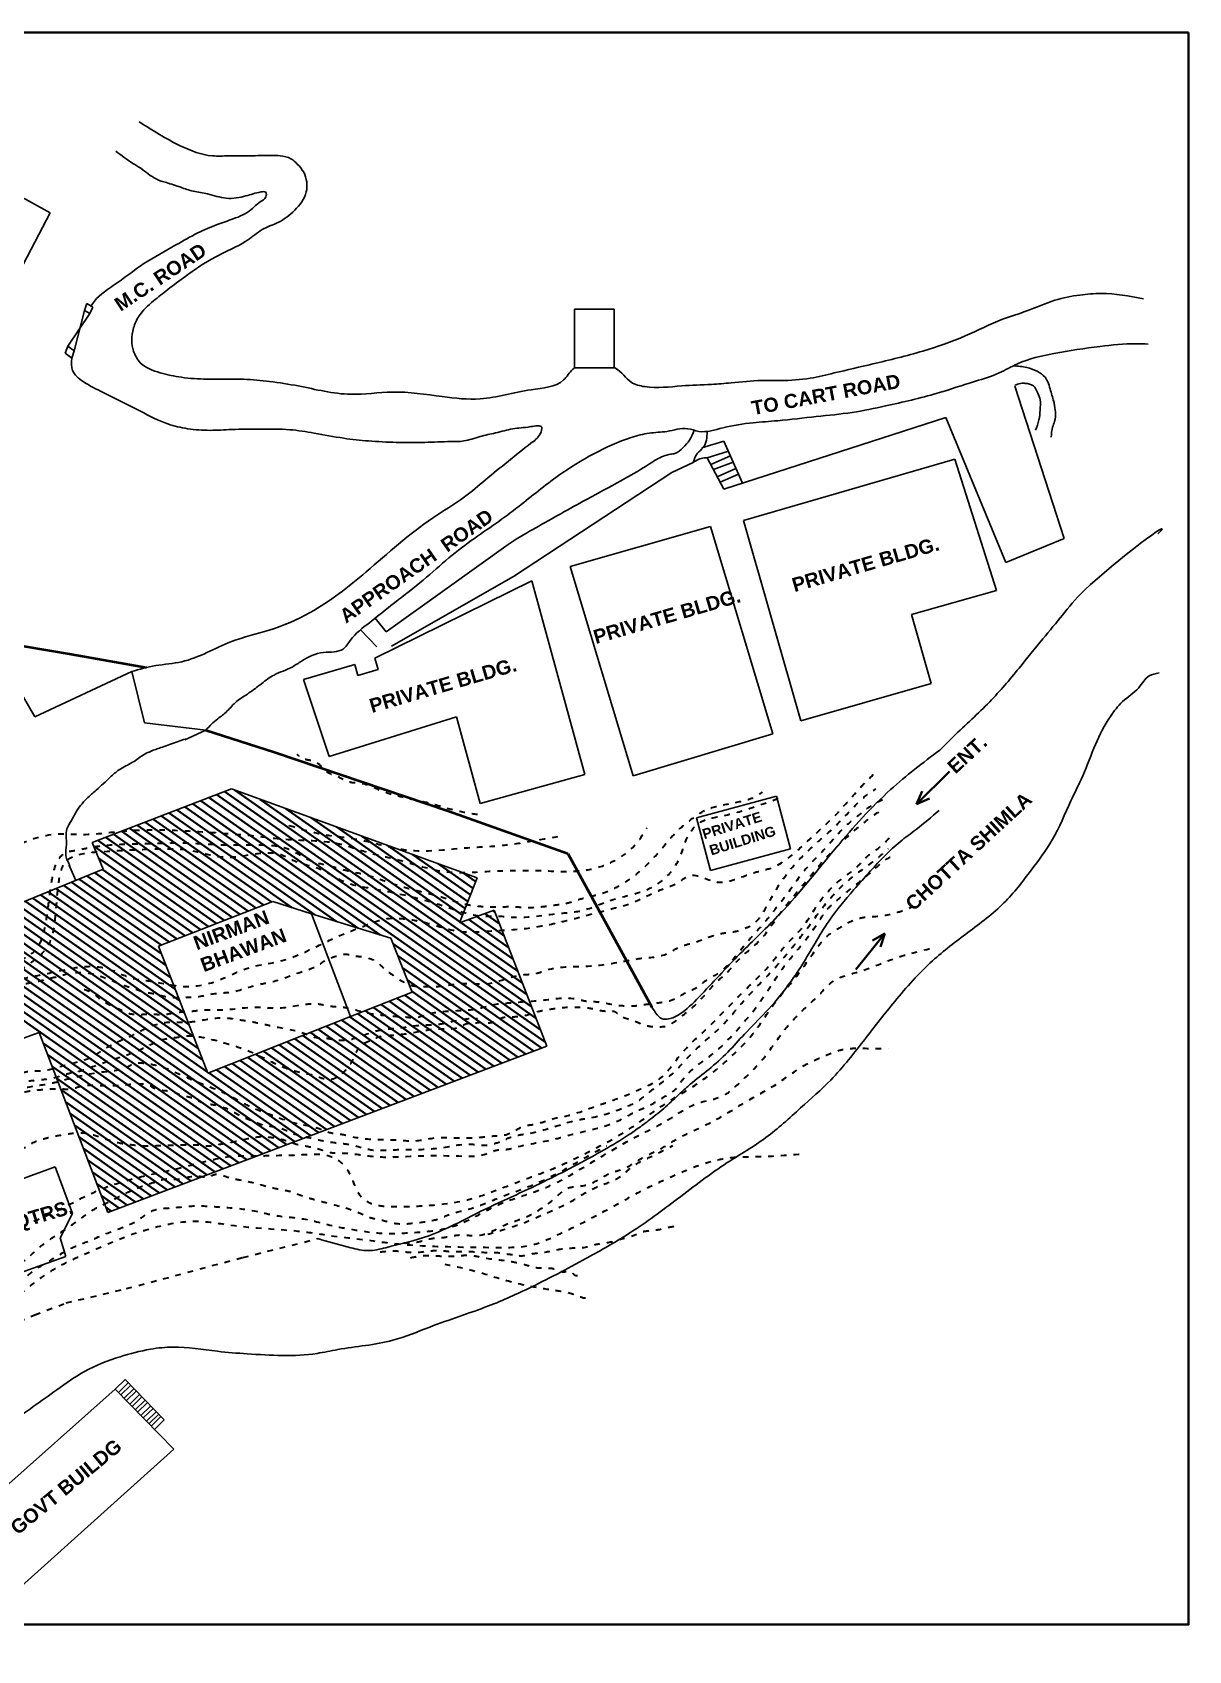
# Model space of a CAD drawing. Header units: inches. Extents: x 1352 to 5457, y 84 to 1168.
# Drawn here: x 1535.76 to 1556.27, y 212.89 to 241.61 of the extents above; entities that cross this region are included whole.
import ezdxf

# ---------------------------------------------------------------- set-up
doc = ezdxf.new("R2010")
doc.units = ezdxf.units.IN
doc.header["$MEASUREMENT"] = 0
doc.linetypes.add('ACAD_ISO10W100', pattern=[18, 12, -3, 0, -3])
doc.linetypes.add('DOT2', pattern=[0.125, 0, -0.125])
for name, color, linetype, lineweight in [('boundary', 250, 'ACAD_ISO10W100', 50), ('contour', 250, 'DOT2', 35), ('wall', 7, 'Continuous', 40), ('win', 250, 'Continuous', 30)]:
    doc.layers.add(name, color=color, linetype=linetype, lineweight=lineweight)
doc.styles.get("Standard").update_dxf_attribs({"font": 'arialbd.ttf', "height": 1.5})

msp = doc.modelspace()

# ---------------------------------------------------------------- hatches: boundary and pattern name
at = {"layer": 'wall'}
h = msp.add_hatch(dxfattribs=at)
h.set_pattern_fill('LINE', color=256, angle=145, style=0)
h.set_pattern_definition([(145, (-39.91306, -19.09975), (-0.071697055, -0.102394006), [])])
edge = h.paths.add_edge_path()
edge.add_spline(control_points=[(1540.628, 222.006), (1540.572, 222.018), (1540.438, 222.043), (1540.248, 222.147), (1540.034, 222.198), (1539.839, 222.219), (1539.655, 222.303), (1539.459, 222.368), (1539.239, 222.514), (1538.994, 222.589), (1538.759, 222.608), (1538.606, 222.718), (1538.425, 222.729), (1538.205, 222.848), (1537.955, 222.823), (1537.81, 222.955), (1537.689, 222.948), (1537.55, 222.951), (1537.268, 222.915), (1536.972, 222.919), (1536.663, 222.938), (1536.465, 222.848), (1536.324, 222.86), (1536.264, 222.863)], knot_values=[304.500511, 304.500511, 304.500511, 304.500511, 310.721668, 319.463171, 328.106864, 334.807467, 340.851866, 350.31754, 357.422977, 369.765182, 378.182766, 382.754906, 389.963879, 397.535917, 409.817702, 415.651678, 416.996719, 423.050732, 431.014802, 448.125969, 455.793767, 464.685206, 471.218588, 471.218588, 471.218588, 471.218588], degree=3, periodic=0)
edge.add_line((1536.264, 222.863), (1536.562, 222.081))
edge.add_spline(control_points=[(1536.562, 222.081), (1536.608, 222.083), (1536.755, 222.081), (1536.971, 222.01), (1537.233, 221.908), (1537.498, 221.875), (1537.785, 221.84), (1538.121, 221.868), (1538.441, 221.865), (1538.725, 221.873), (1538.907, 221.84), (1539.068, 221.879), (1539.289, 221.911), (1539.527, 221.967), (1539.81, 222.027), (1540.06, 221.997), (1540.254, 221.954), (1540.352, 221.915), (1540.369, 221.908)], knot_values=[451.377924, 451.377924, 451.377924, 451.377924, 456.486819, 467.579979, 476.10125, 487.363886, 496.796572, 507.953537, 524.37165, 532.058211, 539.285287, 544.386244, 550.064368, 563.978348, 571.38802, 581.663959, 591.368627, 593.290926, 593.290926, 593.290926, 593.290926], degree=3, periodic=0)
edge.add_line((1540.369, 221.908), (1540.628, 222.006))
edge = h.paths.add_edge_path()
edge.add_spline(control_points=[(1536.948, 221.066), (1537.134, 221.143), (1537.514, 221.272), (1538.123, 221.394), (1538.736, 221.548), (1539.263, 221.687), (1539.602, 221.669), (1539.724, 221.671), (1539.744, 221.672)], knot_values=[302.669343, 302.669343, 302.669343, 302.669343, 324.80077, 346.724302, 370.969213, 394.762546, 405.991834, 408.18542, 408.18542, 408.18542, 408.18542], degree=3, periodic=0)
edge.add_line((1539.744, 221.672), (1540.369, 221.908))
edge.add_spline(control_points=[(1540.369, 221.908), (1540.352, 221.915), (1540.254, 221.954), (1540.06, 221.997), (1539.81, 222.027), (1539.527, 221.967), (1539.289, 221.911), (1539.068, 221.879), (1538.907, 221.84), (1538.725, 221.873), (1538.441, 221.865), (1538.121, 221.868), (1537.785, 221.84), (1537.498, 221.875), (1537.233, 221.908), (1536.971, 222.01), (1536.755, 222.081), (1536.608, 222.083), (1536.562, 222.081)], knot_values=[451.377924, 451.377924, 451.377924, 451.377924, 453.300222, 463.004891, 473.280829, 480.690502, 494.604481, 500.282605, 505.383562, 512.610638, 520.297199, 536.715312, 547.872277, 557.304964, 568.567599, 577.08887, 588.18203, 593.290926, 593.290926, 593.290926, 593.290926], degree=3, periodic=0)
edge.add_line((1536.562, 222.081), (1536.948, 221.066))

# ---------------------------------------------------------------- linework, layer by layer
at = {"layer": 'boundary'}
for p, q in [((1535.183, 230.785), (1536.448, 230.574)), ((1536.448, 230.574), (1537.785, 230.337)), ((1538.842, 229.228), (1540.06, 228.835)), ((1540.06, 228.835), (1543.15, 227.792)), ((1543.15, 227.792), (1545.259, 227.04)), ((1545.259, 227.04), (1546.752, 224.313))]:
    msp.add_line(p, q, dxfattribs=at)
at = {"layer": 'contour'}
for p, q in [((1539.498, 219.871), (1540.83, 220.205)), ((1537.433, 219.317), (1539.498, 219.871)), ((1536.362, 219.064), (1537.433, 219.317)), ((1534.701, 218.383), (1535.808, 218.855)), ((1535.808, 218.855), (1536.362, 219.064))]:
    msp.add_line(p, q, dxfattribs=at)
for points in [[(1543.659, 227.727), (1543.278, 227.797), (1542.855, 227.915), (1542.532, 227.989), (1541.974, 228.14), (1541.548, 228.287), (1541.385, 228.303), (1541.171, 228.403), (1540.991, 228.479), (1540.879, 228.594), (1540.719, 228.681), (1540.534, 228.732), (1540.46, 228.796)], [(1528.854, 222.662), (1529.255, 223.063), (1529.535, 223.301), (1529.884, 223.412), (1530.151, 223.452), (1530.494, 223.481), (1530.704, 223.551), (1531, 223.574), (1531.402, 223.668), (1531.67, 223.766), (1531.943, 223.836), (1532.342, 223.956), (1532.753, 224.101), (1533.242, 224.164), (1533.647, 224.246), (1533.943, 224.35), (1534.333, 224.449), (1534.68, 224.553), (1535.087, 224.693), (1535.534, 224.809), (1535.905, 224.884), (1536.398, 224.989), (1536.839, 225.035), (1537.211, 224.954), (1537.489, 224.838), (1537.878, 224.769), (1538.436, 224.681), (1539.009, 224.768), (1539.624, 225.017), (1540.151, 225.127), (1540.789, 225.382), (1541.278, 225.608), (1541.709, 225.777), (1542.004, 225.875), (1542.387, 225.875), (1542.717, 225.818), (1543.349, 225.655), (1543.942, 225.667), (1544.458, 225.702), (1545.008, 225.794), (1545.347, 225.876), (1546.036, 226.056), (1546.362, 226.149), (1546.902, 226.392), (1547.209, 226.52), (1547.446, 226.647), (1547.916, 226.531), (1548.165, 226.56), (1548.588, 226.705), (1548.862, 226.78), (1549.338, 227.093), (1549.663, 227.391), (1550.034, 227.744), (1550.452, 228.209), (1550.684, 228.441)], [(1528.613, 223.412), (1528.924, 223.529), (1529.221, 223.577), (1529.615, 223.62), (1530.02, 223.649), (1530.452, 223.695), (1530.917, 223.814), (1531.343, 223.946), (1531.905, 224.137), (1532.297, 224.266), (1532.719, 224.343), (1533.18, 224.52), (1533.537, 224.598), (1533.956, 224.683), (1534.588, 224.76), (1534.713, 224.803), (1535.004, 224.9), (1535.231, 224.961), (1535.379, 225.018), (1535.604, 225.172), (1535.816, 225.32), (1535.91, 225.472), (1535.979, 225.697), (1536.033, 226.009), (1536.067, 226.277), (1536.113, 226.583), (1536.21, 226.905), (1536.356, 227.058), (1536.516, 227.092), (1536.764, 227.141), (1537.005, 227.177), (1537.439, 227.206), (1537.942, 227.217), (1538.419, 227.226), (1538.882, 227.206), (1539.193, 227.192), (1539.436, 227.192), (1539.776, 227.194), (1540.055, 227.177), (1540.33, 227.108), (1540.581, 226.971), (1540.752, 226.894), (1541.081, 226.808), (1541.318, 226.743), (1541.647, 226.669), (1541.964, 226.569), (1542.31, 226.454), (1542.609, 226.375), (1542.861, 226.312), (1543.138, 226.229), (1543.49, 226.129), (1543.69, 226.104), (1543.912, 226.089), (1544.27, 226.095), (1544.544, 226.081), (1544.803, 226.095), (1544.983, 226.118), (1545.261, 226.161), (1545.466, 226.226), (1545.746, 226.297), (1546.007, 226.386), (1546.278, 226.529), (1546.477, 226.674), (1546.801, 226.978), (1547.009, 227.223), (1547.214, 227.445), (1547.469, 227.658), (1547.637, 227.774), (1547.977, 227.891), (1548.357, 227.969), (1548.586, 228.048), (1548.714, 228.131)], [(1528.655, 223.104), (1529.123, 223.217), (1529.38, 223.422), (1529.77, 223.494), (1530.243, 223.55), (1530.664, 223.648), (1531.076, 223.699), (1531.776, 223.952), (1532.521, 224.204), (1533.663, 224.43), (1534.758, 224.703), (1535.458, 224.935), (1535.818, 225.16), (1536.06, 225.434), (1536.158, 225.799), (1536.194, 226.165), (1536.24, 226.586), (1536.379, 226.921), (1536.59, 227.019), (1537.038, 227.076), (1537.881, 227.117), (1538.637, 227.081), (1539.038, 226.989), (1539.358, 226.979), (1539.774, 227.04), (1540.16, 227.023), (1540.417, 226.905), (1540.869, 226.762), (1541.291, 226.54), (1541.739, 226.427), (1542.284, 226.319), (1542.814, 226.185), (1543.23, 226.052), (1543.756, 225.928), (1543.992, 225.928), (1544.311, 225.908), (1545.093, 225.974), (1545.515, 226.026), (1546.029, 226.211), (1546.652, 226.391), (1546.976, 226.591), (1547.265, 227.008), (1547.362, 227.28), (1547.604, 227.588), (1547.958, 227.696), (1548.499, 227.841), (1549.1, 228.057)], [(1529.108, 222.556), (1529.714, 222.994), (1530.033, 223.223), (1530.189, 223.268), (1530.401, 223.305), (1530.741, 223.399), (1530.966, 223.444), (1531.109, 223.513), (1531.611, 223.662), (1531.898, 223.723), (1532.147, 223.797), (1532.606, 223.912), (1532.881, 224.002), (1533.343, 224.1), (1533.666, 224.186), (1534.221, 224.305), (1534.696, 224.469), (1534.994, 224.501), (1535.4, 224.628), (1535.612, 224.718), (1535.874, 224.775), (1536.208, 224.858), (1536.564, 224.928), (1536.711, 224.923), (1536.891, 224.887), (1537.391, 224.698), (1537.617, 224.624), (1537.76, 224.575), (1537.879, 224.559), (1538.005, 224.53), (1538.173, 224.493), (1538.366, 224.485), (1538.677, 224.497), (1539.047, 224.559), (1539.276, 224.579), (1539.714, 224.698), (1540.058, 224.775), (1540.518, 224.932), (1540.767, 225.022), (1541.046, 225.181), (1541.201, 225.23), (1541.332, 225.251), (1541.476, 225.222), (1541.627, 225.206), (1541.886, 225.103), (1541.992, 225.005), (1542.172, 224.87), (1542.32, 224.772), (1542.525, 224.69), (1542.742, 224.678), (1542.942, 224.678), (1543.34, 224.727), (1543.627, 224.727), (1543.819, 224.727), (1544.438, 224.883), (1544.704, 224.912), (1544.892, 224.973), (1545.541, 225.035), (1546.204, 225.117), (1546.568, 225.178), (1546.999, 225.252), (1547.286, 225.396), (1547.487, 225.453), (1547.791, 225.568), (1548.077, 225.634), (1548.241, 225.658), (1548.372, 225.699), (1548.556, 225.789), (1548.79, 226.105), (1548.987, 226.444), (1549.347, 226.908), (1549.671, 227.219), (1549.888, 227.411), (1550.314, 227.841), (1550.572, 228.082), (1550.727, 228.189)], [(1550.842, 227.992), (1550.58, 227.841), (1550.375, 227.677), (1550.17, 227.506), (1549.871, 227.173), (1549.482, 226.765), (1549.138, 226.301), (1548.933, 226.04), (1548.757, 225.822), (1548.421, 225.437), (1547.885, 224.883), (1547.676, 224.757), (1547.541, 224.65), (1547.39, 224.585), (1547.168, 224.458), (1546.926, 224.392), (1546.812, 224.376), (1546.611, 224.351), (1546.451, 224.331), (1546.324, 224.331), (1546.185, 224.335), (1546.07, 224.351), (1545.746, 224.404), (1545.574, 224.416), (1545.382, 224.457), (1544.845, 224.433), (1544.358, 224.392), (1544.284, 224.384), (1544.112, 224.376), (1543.599, 224.269), (1543.218, 224.241), (1542.846, 224.2), (1542.658, 224.146), (1542.555, 224.114), (1542.437, 224.126), (1542.293, 224.138), (1542.1, 224.154), (1541.883, 224.175), (1541.411, 224.278), (1541.219, 224.314), (1541.014, 224.327), (1540.842, 224.363), (1540.589, 224.355), (1540.047, 224.29), (1539.814, 224.306), (1539.08, 224.257), (1538.81, 224.257), (1538.593, 224.236), (1538.277, 224.207), (1538.113, 224.179), (1537.962, 224.179), (1537.737, 224.179), (1537.511, 224.187), (1537.307, 224.269), (1537.168, 224.33), (1536.992, 224.428), (1536.865, 224.535), (1536.634, 224.638)], [(1527.405, 221.395), (1527.687, 221.295), (1527.928, 221.279), (1528.194, 221.246), (1528.551, 221.271), (1528.755, 221.29), (1528.968, 221.382), (1529.205, 221.449), (1529.439, 221.526), (1529.69, 221.59), (1529.863, 221.651), (1530.035, 221.694), (1530.179, 221.714), (1530.329, 221.763), (1530.433, 221.789), (1530.658, 221.824), (1531.009, 221.873), (1531.237, 221.902), (1531.479, 221.928), (1531.638, 221.957), (1531.897, 222.015), (1532.096, 222.116), (1532.223, 222.145), (1532.396, 222.171), (1532.671, 222.235), (1532.841, 222.278), (1532.994, 222.33), (1533.353, 222.42), (1533.538, 222.478), (1533.957, 222.599), (1534.327, 222.683), (1534.699, 222.778), (1535.11, 222.902), (1535.402, 222.954), (1535.662, 223), (1535.98, 223.032), (1536.237, 223.084), (1536.465, 223.151), (1536.61, 223.18), (1536.746, 223.226), (1537.195, 223.383), (1537.726, 223.582), (1538.124, 223.749), (1538.321, 223.775), (1538.508, 223.801), (1538.627, 223.798), (1538.986, 223.729), (1539.307, 223.637), (1539.639, 223.518), (1540.096, 223.299), (1540.457, 223.169), (1540.79, 223.091), (1540.911, 223.05), (1541.125, 223.05), (1541.209, 223.099), (1541.368, 223.246), (1541.469, 223.417), (1541.579, 223.617), (1541.784, 223.733), (1541.911, 223.787), (1542.061, 223.808), (1542.501, 223.857), (1542.975, 223.926), (1543.363, 223.969), (1543.47, 224.021), (1543.582, 224.027), (1543.744, 224.047), (1543.877, 224.035), (1544.062, 224.113), (1544.293, 224.142), (1544.463, 224.157), (1544.724, 224.232), (1544.934, 224.275), (1545.25, 224.31), (1545.521, 224.307), (1545.712, 224.284), (1545.972, 224.241), (1546.082, 224.238), (1546.18, 224.171), (1546.443, 224.067), (1546.622, 223.995), (1546.804, 223.963), (1547.094, 224.015), (1547.149, 224.053), (1547.282, 224.151), (1547.6, 224.426), (1547.865, 224.723), (1548.12, 224.961), (1548.302, 225.163), (1548.649, 225.478), (1549.013, 225.955), (1549.571, 226.646), (1549.777, 226.889), (1550.031, 227.155), (1550.375, 227.472), (1550.747, 227.758), (1550.871, 227.839)], [(1527.724, 226.86), (1528.6, 226.703), (1529.061, 226.629), (1529.567, 226.675), (1529.825, 226.675), (1530.647, 226.353), (1531.247, 225.983), (1531.707, 225.799), (1532.085, 225.643), (1532.371, 225.643), (1532.684, 225.689), (1533.255, 225.827), (1533.828, 225.993), (1534.187, 226.223), (1534.862, 226.768), (1535.534, 227.201), (1536.227, 227.386), (1536.614, 227.377), (1537.334, 227.432), (1537.832, 227.459), (1538.773, 227.423), (1539.714, 227.349), (1540.34, 227.285), (1541.209, 227.211), (1541.688, 227.064), (1542.25, 226.926), (1543.117, 226.713), (1543.864, 226.722), (1544.842, 226.732), (1545.497, 226.732), (1545.893, 226.824), (1546.473, 227.21), (1546.667, 227.496)], [(1545.081, 227.335), (1544.533, 227.238), (1544.04, 227.171), (1543.487, 227.135), (1542.476, 227.089), (1541.984, 227.176), (1541.451, 227.299), (1541.021, 227.355), (1540.621, 227.442), (1540.283, 227.544)], [(1528.04, 221.094), (1528.567, 221.168), (1528.9, 221.209), (1529.173, 221.237), (1529.492, 221.362), (1529.876, 221.556), (1530.149, 221.63), (1530.454, 221.671), (1530.841, 221.713), (1531.137, 221.75), (1531.502, 221.828), (1531.817, 221.935), (1532.294, 222.07), (1532.687, 222.135), (1533.219, 222.273), (1533.821, 222.464), (1534.209, 222.57), (1535.127, 222.779), (1535.719, 222.899), (1536.122, 222.968), (1536.288, 223.01), (1536.941, 223.154), (1537.441, 223.251), (1537.589, 223.316), (1537.76, 223.316), (1538.061, 223.251), (1538.515, 223.057), (1538.761, 222.955), (1539.145, 222.798), (1539.464, 222.631), (1539.75, 222.493), (1539.96, 222.417), (1540.445, 222.251), (1540.801, 222.173), (1541.047, 222.085), (1541.278, 222.052), (1541.412, 222.02), (1541.885, 221.964), (1542.223, 221.955), (1542.542, 221.941), (1542.941, 221.996), (1543.205, 221.996), (1543.482, 221.992), (1543.69, 222.001), (1543.972, 222.029), (1544.172, 222.052), (1544.51, 222.209), (1544.672, 222.233), (1544.926, 222.311), (1545.288, 222.394), (1545.774, 222.561), (1545.95, 222.621), (1546.264, 222.736), (1546.472, 222.824), (1546.909, 223.056), (1547.256, 223.463), (1547.742, 223.945), (1548.32, 224.532), (1548.876, 225.098), (1549.126, 225.407), (1549.404, 225.704), (1549.682, 226.115), (1550.108, 226.579), (1550.399, 226.806), (1550.57, 226.986), (1550.718, 227.092), (1551.019, 227.361)], [(1528.25, 220.859), (1528.54, 220.928), (1528.91, 221.064), (1529.342, 221.221), (1529.55, 221.313), (1529.821, 221.415), (1530.101, 221.507), (1530.328, 221.543), (1530.621, 221.602), (1530.815, 221.613), (1531.024, 221.649), (1531.247, 221.668), (1531.621, 221.774), (1532.109, 221.925), (1532.369, 221.983), (1532.64, 222.049), (1533.074, 222.144), (1533.421, 222.247), (1533.659, 222.32), (1534.273, 222.463), (1534.859, 222.617), (1535.441, 222.768), (1535.68, 222.819), (1535.962, 222.852), (1536.251, 222.863), (1536.442, 222.863), (1536.677, 222.922), (1536.885, 222.925), (1537.351, 222.929), (1537.567, 222.947), (1537.732, 222.951), (1537.769, 222.951), (1537.911, 222.881), (1538.238, 222.812), (1538.433, 222.742), (1538.623, 222.695), (1538.733, 222.636), (1538.956, 222.585), (1539.276, 222.482), (1539.444, 222.387), (1539.682, 222.288), (1539.836, 222.229), (1540.016, 222.196), (1540.243, 222.137), (1540.463, 222.046), (1540.632, 222.006), (1540.943, 221.936), (1541.237, 221.896), (1541.482, 221.855), (1541.786, 221.779), (1542.101, 221.779), (1542.553, 221.786), (1543.029, 221.819), (1543.539, 221.881), (1543.839, 221.866), (1544.081, 221.936), (1544.352, 222.035), (1544.524, 222.064), (1545.064, 222.203), (1545.448, 222.313), (1545.646, 222.346), (1546.215, 222.511), (1546.515, 222.654), (1546.753, 222.837), (1547.117, 223.13), (1547.369, 223.394), (1547.718, 223.732), (1547.956, 223.94), (1548.279, 224.307), (1548.781, 224.847), (1549.206, 225.326), (1549.54, 225.752), (1549.855, 226.169), (1550.266, 226.584), (1550.698, 226.909), (1550.951, 227.125)], [(1528.35, 220.725), (1528.905, 220.929), (1529.265, 221.117), (1529.852, 221.321), (1530.292, 221.462), (1530.7, 221.504), (1531.019, 221.551), (1531.264, 221.571), (1531.421, 221.498), (1531.505, 221.378), (1531.51, 221.248), (1531.535, 221.122), (1531.58, 221.024), (1531.647, 220.863), (1531.702, 220.596), (1531.755, 220.32), (1531.8, 220.192), (1531.93, 220.033), (1532.044, 219.928), (1532.141, 219.877), (1532.217, 219.794), (1532.263, 219.524), (1532.317, 219.168), (1532.377, 218.948), (1532.486, 218.688), (1532.57, 218.521), (1532.677, 218.396), (1532.835, 218.382), (1532.97, 218.437), (1533.211, 218.651), (1533.379, 218.934), (1533.523, 219.185), (1533.755, 219.482), (1534.064, 219.925), (1534.352, 220.306), (1534.692, 220.773), (1535.092, 221.172), (1535.334, 221.465), (1535.613, 221.808), (1535.882, 221.952), (1536.05, 221.999), (1536.366, 222.059), (1536.7, 222.077), (1536.992, 222), (1537.212, 221.925), (1537.514, 221.873), (1537.77, 221.85), (1538.073, 221.86), (1538.52, 221.868), (1538.729, 221.865), (1538.926, 221.852), (1539.063, 221.876), (1539.215, 221.901), (1539.586, 221.979), (1539.785, 222.013), (1540.064, 221.992), (1540.32, 221.927), (1540.423, 221.889), (1540.57, 221.855), (1540.853, 221.793), (1540.956, 221.757), (1541.111, 221.726), (1541.349, 221.718), (1541.654, 221.682), (1542.068, 221.651), (1542.329, 221.661), (1543.396, 221.67), (1543.779, 221.696), (1544.037, 221.782), (1544.186, 221.79), (1544.336, 221.826), (1544.974, 221.957), (1545.255, 222.032), (1545.641, 222.128), (1546.03, 222.242), (1546.272, 222.353), (1546.474, 222.464), (1546.621, 222.526), (1546.991, 222.732), (1547.194, 222.876), (1547.298, 223.022), (1547.811, 223.463), (1548.319, 223.967), (1548.572, 224.268), (1549.139, 225.088), (1549.425, 225.436), (1549.748, 225.881), (1549.888, 226.072), (1550.027, 226.2), (1550.225, 226.365), (1550.659, 226.722), (1550.934, 226.949), (1551.007, 226.99)], [(1530.132, 217.941), (1530.617, 217.673), (1531.184, 217.501), (1531.616, 217.427), (1532.049, 217.434), (1532.429, 217.598), (1532.727, 217.814), (1533.1, 217.978), (1533.294, 218.149), (1533.563, 218.531), (1533.854, 218.762), (1534.518, 219.455), (1534.967, 220.045), (1535.228, 220.246), (1535.75, 220.499), (1536.264, 220.73), (1536.667, 220.939), (1537.519, 221.26), (1538.101, 221.394), (1538.742, 221.551), (1539.378, 221.671), (1539.684, 221.671), (1539.923, 221.678), (1540.512, 221.693), (1541.11, 221.641), (1541.319, 221.47), (1541.46, 221.194), (1541.609, 220.934), (1541.818, 220.814), (1542.116, 220.777), (1542.638, 220.785), (1543.596, 220.925), (1544.059, 221.089), (1544.506, 221.26), (1544.924, 221.417), (1545.559, 221.71), (1546.409, 222.186), (1547.001, 222.606), (1547.314, 222.799), (1547.761, 223.097), (1548.059, 223.343), (1548.612, 223.927), (1548.926, 224.381), (1549.337, 224.881), (1549.705, 225.394), (1549.9, 225.604), (1550.138, 225.752), (1550.439, 225.892), (1550.7, 225.92), (1551.111, 225.995), (1551.36, 226.089)], [(1530.265, 216.869), (1530.613, 216.718), (1530.98, 216.643), (1531.549, 216.592), (1532.019, 216.643), (1532.376, 216.808), (1532.745, 217.033), (1533.136, 217.245), (1533.427, 217.503), (1533.715, 217.716), (1534.082, 218.092), (1534.356, 218.305), (1534.732, 218.624), (1535.038, 218.968), (1535.466, 219.297), (1535.692, 219.56), (1536.017, 219.778), (1536.389, 220.003), (1536.729, 220.15), (1537.185, 220.338), (1537.632, 220.531), (1537.9, 220.701), (1538.234, 220.752), (1538.639, 220.785), (1539.072, 220.766), (1539.599, 220.715), (1540.108, 220.611), (1540.536, 220.56), (1541.073, 220.437), (1541.501, 220.357), (1542.056, 220.296), (1542.545, 220.315), (1543.096, 220.385), (1543.604, 220.587), (1544.024, 220.804), (1544.471, 220.968), (1544.928, 221.138), (1545.558, 221.481), (1546.477, 222.014), (1547.116, 222.357), (1547.536, 222.598), (1548.03, 222.748), (1548.257, 222.919), (1548.784, 223.468), (1549.08, 223.872), (1549.372, 224.201), (1549.688, 224.499), (1549.984, 224.781), (1550.407, 224.936), (1551.118, 225.196), (1551.748, 225.365)], [(1527.398, 221.765), (1527.624, 221.629), (1527.825, 221.523), (1528.009, 221.437), (1528.21, 221.408), (1528.436, 221.359), (1528.632, 221.371), (1528.842, 221.42), (1529.186, 221.523), (1529.333, 221.58), (1529.593, 221.662), (1529.752, 221.695), (1529.925, 221.76), (1530.084, 221.793), (1530.306, 221.851), (1530.595, 221.945), (1530.828, 222.011), (1530.956, 222.023), (1531.099, 222.027), (1531.329, 222.031), (1531.761, 222.089), (1531.958, 222.138), (1532.138, 222.24), (1532.355, 222.306), (1532.569, 222.347), (1532.896, 222.466), (1533.085, 222.486), (1533.278, 222.539), (1533.644, 222.601), (1533.89, 222.704), (1534.079, 222.728), (1534.226, 222.777), (1534.711, 222.872), (1534.965, 222.95), (1535.08, 223.007), (1535.334, 223.069), (1535.548, 223.138), (1535.712, 223.175), (1535.925, 223.183), (1536.303, 223.274), (1536.832, 223.438), (1537.135, 223.626), (1537.543, 223.817), (1537.834, 223.96), (1538.174, 224.046), (1538.469, 224.046), (1538.74, 224.075), (1539.151, 224.124), (1539.389, 224.096), (1539.647, 224.055), (1539.91, 224.001), (1540.094, 223.96), (1540.563, 223.857), (1540.817, 223.771), (1540.993, 223.759), (1541.128, 223.734), (1541.428, 223.746), (1541.86, 223.89), (1542.057, 223.923), (1542.266, 223.943), (1542.71, 223.997), (1542.968, 224.009), (1543.12, 224.038), (1543.563, 224.111), (1543.661, 224.111)], [(1542.355, 220.13), (1542.631, 220.153), (1542.799, 220.199), (1543.098, 220.232), (1543.318, 220.268), (1543.548, 220.261), (1543.673, 220.261), (1544.207, 220.475), (1544.443, 220.557), (1544.865, 220.788), (1545.056, 220.942), (1545.292, 221.11), (1545.463, 221.133), (1545.793, 221.242), (1545.997, 221.36), (1546.279, 221.459), (1546.45, 221.557), (1546.691, 221.693), (1546.901, 221.795), (1547.21, 221.979), (1547.632, 222.183), (1548.041, 222.4), (1548.458, 222.656), (1548.956, 222.94), (1549.39, 223.236), (1549.746, 223.417), (1549.979, 223.513), (1550.18, 223.569), (1550.403, 223.582), (1550.946, 223.572)], [(1530.167, 217.435), (1530.445, 217.272), (1530.729, 217.131), (1531.232, 217.057), (1531.563, 216.989), (1531.873, 216.963), (1532.088, 216.989), (1532.402, 217.103), (1532.616, 217.251), (1532.824, 217.41), (1533.13, 217.572), (1533.322, 217.753), (1533.532, 217.908), (1533.758, 218.086), (1534.031, 218.277), (1534.311, 218.45), (1534.578, 218.702), (1534.832, 218.931), (1535.077, 219.205), (1535.143, 219.264), (1535.195, 219.397), (1535.361, 219.61), (1535.683, 219.866), (1535.948, 220.098), (1536.181, 220.26), (1536.447, 220.438), (1536.672, 220.6), (1536.879, 220.737), (1537.071, 220.833), (1537.695, 221.129), (1537.946, 221.214), (1538.123, 221.262), (1538.344, 221.258), (1538.688, 221.317), (1538.883, 221.302), (1538.998, 221.343), (1539.246, 221.288), (1539.445, 221.247), (1539.774, 221.172), (1540.073, 221.095), (1540.346, 221.04), (1540.6, 220.948), (1540.774, 220.896), (1541.054, 220.822), (1541.561, 220.663), (1541.783, 220.571), (1541.953, 220.534), (1542.248, 220.471), (1542.576, 220.486), (1542.917, 220.541), (1543.175, 220.637), (1543.544, 220.74), (1544.072, 220.943), (1544.527, 221.113), (1545.133, 221.394), (1545.52, 221.612), (1545.949, 221.853)], [(1530.331, 216.557), (1530.652, 216.39), (1530.966, 216.32), (1531.426, 216.327), (1531.803, 216.369), (1532.039, 216.442), (1532.281, 216.487), (1532.484, 216.559), (1532.694, 216.701), (1532.929, 216.907), (1533.268, 217.149), (1533.627, 217.418), (1534.059, 217.84), (1534.39, 218.122), (1534.749, 218.485), (1535.609, 219.27), (1536.127, 219.651), (1536.767, 219.965), (1537.469, 220.259), (1538.103, 220.446), (1538.755, 220.512), (1539.268, 220.446), (1540.549, 220.33), (1541.018, 220.264), (1541.814, 220.165), (1542.15, 220.121), (1543, 220.066), (1544.065, 220.049), (1544.601, 220.088), (1545.12, 220.291), (1545.96, 220.717), (1546.622, 221.081), (1547.129, 221.318), (1547.904, 221.6), (1548.241, 221.65), (1548.638, 221.661), (1549.454, 221.711)], [(1543.841, 220.283), (1544.1, 220.359), (1544.483, 220.486), (1544.879, 220.657), (1545.315, 220.862), (1545.688, 221.078), (1545.999, 221.207), (1546.219, 221.325), (1546.383, 221.466), (1546.672, 221.628), (1547.123, 221.855)], [(1541.935, 219.97), (1542.252, 219.984), (1542.442, 219.963), (1542.798, 219.984), (1542.988, 219.996), (1543.175, 219.977), (1543.514, 219.977), (1543.722, 219.963), (1544.039, 219.954), (1544.162, 219.936), (1544.333, 219.913), (1544.424, 219.901), (1544.586, 219.929), (1544.857, 219.966), (1545.227, 220.033), (1545.596, 220.058), (1545.778, 220.107), (1545.929, 220.128), (1546.195, 220.197), (1546.361, 220.238), (1546.603, 220.331), (1546.829, 220.359), (1547.068, 220.41), (1547.234, 220.438)], [(1542.472, 219.866), (1542.754, 219.907), (1543.018, 219.895), (1543.267, 219.897), (1543.537, 219.909), (1543.79, 219.863), (1544.252, 219.8), (1544.5, 219.744), (1544.696, 219.692), (1544.851, 219.683), (1545.048, 219.66), (1545.154, 219.619), (1545.333, 219.605), (1545.381, 219.559), (1545.469, 219.554), (1545.532, 219.551)], [(1543.077, 219.753), (1543.526, 219.653), (1544.071, 219.493), (1544.627, 219.356), (1545.01, 219.292), (1545.325, 219.229), (1545.592, 219.152), (1545.674, 219.159)]]:
    msp.add_spline(points, degree=3, dxfattribs=at)
at = {"layer": 'wall'}
for p, q in [((1552.031, 228.49), (1551.446, 227.916)), ((1544.775, 223.908), (1538.89, 228.029)), ((1544.694, 224.117), (1539.031, 228.083)), ((1544.614, 224.326), (1539.171, 228.137)), ((1544.533, 224.535), (1539.353, 228.162)), ((1544.452, 224.744), (1539.804, 227.999)), ((1551.446, 227.916), (1551.547, 228.142)), ((1551.446, 227.916), (1551.675, 228.012)), ((1540.373, 226.075), (1538.046, 227.704)), ((1540.772, 225.948), (1538.186, 227.758)), ((1541.16, 225.829), (1538.327, 227.812)), ((1541.548, 225.71), (1538.468, 227.867)), ((1541.936, 225.59), (1538.608, 227.921)), ((1544.855, 223.699), (1538.749, 227.975)), ((1544.372, 224.953), (1540.254, 227.837)), ((1539.45, 225.958), (1537.342, 227.434)), ((1539.59, 226.012), (1537.483, 227.488)), ((1539.73, 226.067), (1537.624, 227.542)), ((1539.87, 226.122), (1537.764, 227.596)), ((1540.01, 226.176), (1537.905, 227.65)), ((1543.346, 225.824), (1540.704, 227.674)), ((1543.393, 225.944), (1541.155, 227.511)), ((1538.891, 225.739), (1536.85, 227.168)), ((1539.031, 225.794), (1536.92, 227.272)), ((1539.171, 225.848), (1537.061, 227.326)), ((1539.31, 225.903), (1537.201, 227.38)), ((1543.439, 226.064), (1541.605, 227.348)), ((1543.486, 226.184), (1542.056, 227.186)), ((1538.751, 225.684), (1536.938, 226.954)), ((1543.532, 226.304), (1542.506, 227.023)), ((1543.579, 226.424), (1542.956, 226.86)), ((1538.192, 225.466), (1536.593, 226.585)), ((1538.331, 225.52), (1536.73, 226.642)), ((1538.471, 225.575), (1536.867, 226.698)), ((1538.611, 225.63), (1537.005, 226.755)), ((1543.625, 226.544), (1543.407, 226.697)), ((1538.295, 224.63), (1535.906, 226.303)), ((1538.214, 224.839), (1536.043, 226.36)), ((1538.133, 225.049), (1536.181, 226.416)), ((1538.053, 225.258), (1536.318, 226.472)), ((1538.052, 225.411), (1536.455, 226.529)), ((1538.699, 223.584), (1535.22, 226.021)), ((1538.618, 223.793), (1535.357, 226.077)), ((1538.538, 224.003), (1535.494, 226.134)), ((1538.457, 224.212), (1535.632, 226.19)), ((1538.376, 224.421), (1535.769, 226.247)), ((1544.05, 225.789), (1543.788, 225.973)), ((1543.969, 225.998), (1543.93, 226.025)), ((1538.78, 223.375), (1535.133, 225.929)), ((1538.861, 223.166), (1535.211, 225.722)), ((1544.291, 225.162), (1543.361, 225.814)), ((1544.211, 225.371), (1543.503, 225.867)), ((1544.13, 225.58), (1543.645, 225.92)), ((1540.032, 222.194), (1535.289, 225.514)), ((1544.8, 223.585), (1542.162, 225.433)), ((1550.369, 224.978), (1550.883, 225.616)), ((1550.883, 225.616), (1550.667, 225.494)), ((1550.883, 225.616), (1550.81, 225.379)), ((1539.675, 222.291), (1535.367, 225.307)), ((1544.658, 223.532), (1542.246, 225.221)), ((1539.073, 222.56), (1535.445, 225.1)), ((1538.764, 222.624), (1535.523, 224.893)), ((1544.517, 223.478), (1542.329, 225.01)), ((1537.444, 222.938), (1535.141, 224.55)), ((1537.645, 222.949), (1535.283, 224.603)), ((1538.007, 222.848), (1535.424, 224.657)), ((1538.314, 222.786), (1535.566, 224.71)), ((1544.375, 223.425), (1542.413, 224.799)), ((1544.234, 223.371), (1542.497, 224.588)), ((1537.247, 222.922), (1534.999, 224.497)), ((1543.385, 223.05), (1541.673, 224.249)), ((1543.527, 223.104), (1541.812, 224.304)), ((1543.668, 223.157), (1541.951, 224.359)), ((1543.809, 223.211), (1542.09, 224.415)), ((1543.951, 223.264), (1542.229, 224.47)), ((1544.092, 223.318), (1542.368, 224.525)), ((1542.678, 222.782), (1540.977, 223.973)), ((1542.819, 222.836), (1541.116, 224.028)), ((1542.961, 222.889), (1541.255, 224.083)), ((1543.102, 222.943), (1541.395, 224.139)), ((1543.244, 222.997), (1541.534, 224.194)), ((1537.032, 222.92), (1535.955, 223.675)), ((1541.97, 222.515), (1540.282, 223.697)), ((1542.112, 222.568), (1540.421, 223.752)), ((1542.253, 222.622), (1540.56, 223.808)), ((1542.395, 222.675), (1540.699, 223.863)), ((1542.536, 222.729), (1540.838, 223.918)), ((1536.802, 222.929), (1536.034, 223.467)), ((1541.263, 222.247), (1539.586, 223.421)), ((1541.405, 222.3), (1539.725, 223.476)), ((1541.546, 222.354), (1539.864, 223.532)), ((1541.687, 222.408), (1540.003, 223.587)), ((1541.829, 222.461), (1540.142, 223.642)), ((1536.615, 222.908), (1536.113, 223.259)), ((1540.458, 222.048), (1538.89, 223.145)), ((1540.697, 222.033), (1539.029, 223.201)), ((1540.839, 222.086), (1539.169, 223.256)), ((1540.98, 222.14), (1539.308, 223.311)), ((1541.122, 222.193), (1539.447, 223.366)), ((1536.457, 222.865), (1536.192, 223.051)), ((1539.495, 221.959), (1539.495, 221.959)), ((1538.109, 221.862), (1538.109, 221.862)), ((1538.32, 221.866), (1538.32, 221.866)), ((1539.329, 221.923), (1539.329, 221.923)), ((1539.565, 221.604), (1539.468, 221.673)), ((1539.707, 221.658), (1539.688, 221.671)), ((1538.434, 221.176), (1538.117, 221.398)), ((1538.575, 221.23), (1538.281, 221.436)), ((1538.717, 221.283), (1538.443, 221.475)), ((1538.858, 221.337), (1538.603, 221.515)), ((1539, 221.39), (1538.763, 221.556)), ((1539.141, 221.444), (1538.923, 221.597)), ((1539.283, 221.497), (1539.088, 221.633)), ((1539.424, 221.551), (1539.266, 221.662)), ((1537.444, 220.801), (1537.022, 221.096)), ((1537.585, 220.855), (1537.164, 221.15)), ((1537.726, 220.908), (1537.311, 221.199)), ((1537.868, 220.962), (1537.464, 221.245)), ((1538.009, 221.015), (1537.622, 221.287)), ((1538.151, 221.069), (1537.785, 221.325)), ((1538.292, 221.123), (1537.951, 221.361)), ((1537.302, 220.748), (1536.984, 220.97)), ((1537.161, 220.694), (1537.064, 220.762))]:
    msp.add_line(p, q, dxfattribs=at)
msp.add_lwpolyline([(1556.275, 241.607), (1517.452, 241.607), (1517.452, 213.357), (1556.275, 213.357)], close=True, dxfattribs=at)
at = {"layer": 'win'}
for p, q in [((1532.3, 240.488), (1536.076, 238.406)), ((1536.076, 238.406), (1534.714, 235.805)), ((1536.391, 236.039), (1536.779, 236.618)), ((1536.686, 236.674), (1536.505, 235.958)), ((1536.686, 236.674), (1536.727, 236.795)), ((1536.779, 236.618), (1536.686, 236.674)), ((1536.727, 236.795), (1536.834, 236.734)), ((1536.834, 236.734), (1536.779, 236.618)), ((1545.38, 235.656), (1545.38, 236.694)), ((1545.38, 236.694), (1546.082, 236.694)), ((1546.082, 236.694), (1546.082, 235.656)), ((1536.391, 236.039), (1536.345, 235.915)), ((1536.505, 235.958), (1536.391, 236.039)), ((1536.345, 235.915), (1536.462, 235.828)), ((1536.462, 235.828), (1536.505, 235.958)), ((1545.38, 235.656), (1546.098, 235.656)), ((1554.067, 232.629), (1553.194, 235.33)), ((1548.028, 233.503), (1551.965, 234.774)), ((1551.965, 234.774), (1553.03, 232.2)), ((1547.639, 234.233), (1548.031, 234.352)), ((1548.359, 233.61), (1548.031, 234.352)), ((1547.735, 234.057), (1548.109, 234.176)), ((1547.735, 234.057), (1548.028, 233.503)), ((1547.797, 233.939), (1548.145, 234.093)), ((1552.127, 234.037), (1548.379, 232.949)), ((1552.866, 231.707), (1552.127, 234.037)), ((1544.298, 231.954), (1547.105, 233.8)), ((1547.105, 233.8), (1547.486, 233.976)), ((1547.844, 233.85), (1548.195, 233.981)), ((1547.911, 233.724), (1548.243, 233.871)), ((1547.963, 233.626), (1548.288, 233.77)), ((1548.379, 232.949), (1549.396, 229.393)), ((1547.792, 232.838), (1545.305, 232.128)), ((1548.897, 229.159), (1547.792, 232.838)), ((1553.03, 232.2), (1554.067, 232.629)), ((1544.201, 232.521), (1542.036, 230.972)), ((1545.305, 232.128), (1546.42, 228.415)), ((1541.837, 230.502), (1544.62, 231.873)), ((1542.135, 230.714), (1544.298, 231.954)), ((1544.62, 231.873), (1545.564, 228.439)), ((1551.36, 231.277), (1552.866, 231.707)), ((1542.036, 230.972), (1541.844, 231.214)), ((1551.71, 230.055), (1551.36, 231.277)), ((1541.586, 231.009), (1541.873, 230.706)), ((1535.331, 230.283), (1535.807, 229.461)), ((1540.571, 230.128), (1541.48, 230.389)), ((1541.48, 230.389), (1541.535, 230.198)), ((1541.535, 230.198), (1541.895, 230.301)), ((1541.895, 230.301), (1541.837, 230.502)), ((1535.807, 229.461), (1537.525, 230.266)), ((1537.525, 230.266), (1537.749, 229.354)), ((1541.029, 228.761), (1540.571, 230.128)), ((1549.396, 229.393), (1551.71, 230.055)), ((1543.286, 229.462), (1541.029, 228.761)), ((1543.708, 227.928), (1543.286, 229.462)), ((1537.749, 229.354), (1538.842, 229.228)), ((1538.842, 229.228), (1538.464, 229.055)), ((1546.42, 228.415), (1548.897, 229.159)), ((1545.564, 228.439), (1543.708, 227.928)), ((1536.823, 227.234), (1539.293, 228.184)), ((1539.293, 228.184), (1543.651, 226.609)), ((1547.544, 227.673), (1548.961, 228.053)), ((1548.961, 228.053), (1549.212, 227.12)), ((1547.79, 226.738), (1547.544, 227.673)), ((1537.018, 226.76), (1536.823, 227.234)), ((1549.212, 227.12), (1547.79, 226.738)), ((1535.115, 225.978), (1537.018, 226.76)), ((1536.533, 226.561), (1536.428, 226.801)), ((1543.651, 226.609), (1543.339, 225.806)), ((1538.001, 225.391), (1540.03, 226.184)), ((1540.03, 226.184), (1540.712, 225.966)), ((1543.339, 225.806), (1543.955, 226.035)), ((1543.955, 226.035), (1544.887, 223.618)), ((1540.712, 225.966), (1541.406, 224.143)), ((1542.122, 225.534), (1540.712, 225.966)), ((1542.501, 224.577), (1542.122, 225.534)), ((1538.872, 223.138), (1538.001, 225.391)), ((1541.406, 224.143), (1542.501, 224.577)), ((1541.406, 224.143), (1538.872, 223.138)), ((1535.884, 223.861), (1535.196, 223.612)), ((1537.098, 220.671), (1535.884, 223.861)), ((1544.887, 223.618), (1537.098, 220.671)), ((1533.174, 220.387), (1536.168, 221.481)), ((1536.168, 221.481), (1536.472, 220.65)), ((1536.472, 220.65), (1536.253, 220.217)), ((1536.253, 220.217), (1536.353, 219.89)), ((1536.353, 219.89), (1533.74, 218.949)), ((1537.232, 217.534), (1537.406, 217.703)), ((1537.406, 217.703), (1538.102, 216.988)), ((1537.232, 217.534), (1534.315, 214.939)), ((1538.273, 216.47), (1537.232, 217.534)), ((1537.29, 217.475), (1537.463, 217.644)), ((1537.332, 217.432), (1537.505, 217.601)), ((1537.389, 217.372), (1537.563, 217.542)), ((1537.431, 217.33), (1537.605, 217.499)), ((1537.489, 217.27), (1537.662, 217.44)), ((1537.531, 217.228), (1537.704, 217.397)), ((1537.588, 217.168), (1537.762, 217.338)), ((1537.63, 217.125), (1537.804, 217.295)), ((1537.688, 217.066), (1537.861, 217.235)), ((1537.73, 217.023), (1537.903, 217.192)), ((1537.787, 216.964), (1537.961, 217.133)), ((1537.829, 216.921), (1538.003, 217.09)), ((1537.871, 216.878), (1538.044, 217.047)), ((1538.102, 216.988), (1537.93, 216.82)), ((1535.331, 213.823), (1538.273, 216.47))]:
    msp.add_line(p, q, dxfattribs=at)
for points, knots in [([(1545.38, 235.656), (1545.37, 235.647), (1545.295, 235.583), (1545.14, 235.313), (1544.476, 235.281), (1543.798, 235.056), (1542.96, 235.148), (1542.2, 235.27), (1541.34, 235.128), (1540.62, 235.318), (1539.99, 235.415), (1539.447, 235.47), (1538.925, 235.441), (1538.425, 235.476), (1538.029, 235.557), (1537.688, 235.682), (1537.552, 235.934), (1537.512, 236.151), (1537.548, 236.367), (1537.663, 236.624), (1537.895, 236.836), (1538.183, 237.058), (1538.474, 237.277), (1538.82, 237.526), (1539.197, 237.721), (1539.569, 237.891), (1539.823, 238.125), (1540.146, 238.225), (1540.429, 238.441), (1540.668, 238.748), (1540.622, 239.089), (1540.474, 239.263), (1540.342, 239.386), (1540.123, 239.429), (1539.828, 239.422), (1539.522, 239.414), (1539.221, 239.419), (1538.85, 239.396), (1538.298, 239.614), (1537.894, 239.87), (1537.657, 240.019)], [384.120756, 384.120756, 384.120756, 384.120756, 385.530538, 394.726927, 416.888392, 450.469006, 475.291221, 507.987496, 535.162945, 569.717752, 588.697586, 605.537117, 629.712076, 646.19915, 660.406382, 674.911895, 683.649539, 690.581078, 698.955886, 707.325048, 721.120583, 732.925509, 747.555543, 761.219383, 779.86479, 794.267161, 805.973974, 817.21606, 830.822888, 844.956549, 857.838234, 864.61592, 869.985577, 877.322839, 888.301624, 902.694515, 910.987604, 921.475876, 943.372459, 974.382834, 974.382834, 974.382834, 974.382834]), ([(1555.473, 236.88), (1555.223, 236.927), (1554.849, 236.996), (1554.319, 236.951), (1553.871, 236.864), (1553.432, 236.662), (1552.882, 236.504), (1552.297, 236.192), (1551.526, 235.93), (1550.743, 235.739), (1550.074, 235.586), (1549.534, 235.451), (1549.098, 235.424), (1548.63, 235.438), (1548.222, 235.392), (1547.751, 235.354), (1547.239, 235.342), (1546.765, 235.277), (1546.332, 235.387), (1546.226, 235.578), (1546.098, 235.656)], [0, 0, 0, 0, 27.843207, 41.692591, 58.33536, 77.850794, 94.701427, 121.197292, 150.531952, 184.155137, 210.002796, 226.163219, 245.461264, 257.795401, 277.749413, 290.614774, 309.881318, 334.061385, 343.421511, 356.534952, 356.534952, 356.534952, 356.534952]), ([(1547.504, 234.547), (1547.48, 234.487), (1547.433, 234.371), (1547.306, 234.239), (1547.195, 234.134), (1547.065, 234.12), (1546.907, 234.079), (1546.41, 233.75), (1545.632, 233.351), (1544.768, 232.859), (1544.346, 232.62), (1544.201, 232.521)], [0, 0, 0, 0, 7.054455, 13.649784, 20.124031, 23.007613, 27.751636, 38.073871, 87.814915, 125.451496, 144.9519, 144.9519, 144.9519, 144.9519]), ([(1555.726, 232.708), (1556.115, 233.087), (1554.509, 231.877), (1554.066, 231.298), (1553.656, 230.811), (1553.246, 230.295), (1552.733, 229.689), (1552.239, 229.251), (1551.939, 228.953), (1551.859, 228.874)], [0, 0, 0, 0, 59.842, 81.806025, 101.890118, 126.530118, 155.614172, 188.511879, 200.488851, 200.488851, 200.488851, 200.488851])]:
    msp.add_open_spline(points, degree=3, knots=knots, dxfattribs=at)
for points in [[(1537.243, 239.501), (1537.544, 239.283), (1537.685, 239.195), (1537.957, 239.006), (1538.14, 238.941), (1538.393, 238.859), (1538.618, 238.788), (1538.871, 238.741), (1539.202, 238.664), (1539.55, 238.705), (1539.822, 238.776), (1539.904, 238.77), (1539.904, 238.688), (1539.804, 238.599), (1539.645, 238.464), (1539.326, 238.298), (1539.042, 238.197), (1538.7, 238.049), (1538.309, 237.836), (1537.742, 237.504), (1537.198, 237.114), (1536.827, 236.79), (1536.808, 236.758)], [(1538.842, 229.228), (1538.94, 229.332), (1539.05, 229.426), (1539.218, 229.567), (1539.385, 229.735), (1539.605, 229.886), (1539.83, 230.054), (1540.049, 230.205), (1540.369, 230.346), (1540.537, 230.452), (1540.929, 230.604), (1541.275, 230.666), (1541.405, 230.823), (1541.741, 231.133), (1542.123, 231.436), (1542.637, 231.84), (1543.098, 232.238), (1543.549, 232.59), (1543.984, 232.894), (1544.392, 233.197), (1545.095, 233.744), (1545.723, 234.13), (1546.387, 234.418), (1546.706, 234.496), (1547.02, 234.528), (1547.386, 234.575), (1547.585, 234.528), (1548.014, 234.59), (1548.55, 234.681), (1548.985, 234.717), (1549.67, 234.791), (1550.308, 234.864), (1550.898, 234.979), (1551.813, 235.204), (1552.493, 235.418), (1552.912, 235.564), (1553.236, 235.726), (1553.886, 235.91), (1554.703, 236.036), (1555.341, 236.083), (1555.555, 236.078)], [(1536.461, 235.828), (1536.475, 235.605), (1536.663, 235.413), (1537.017, 235.218), (1537.679, 234.885), (1538.166, 234.66), (1538.517, 234.575), (1538.915, 234.546), (1539.298, 234.561), (1539.804, 234.568), (1540.33, 234.557), (1540.761, 234.498), (1541.286, 234.406), (1541.725, 234.358), (1542.216, 234.332), (1542.726, 234.332), (1543.187, 234.346), (1543.416, 234.357), (1543.704, 234.435), (1543.98, 234.501), (1544.283, 234.571), (1544.604, 234.612), (1544.799, 234.6), (1544.77, 234.483), (1544.607, 234.317), (1544.201, 233.995), (1543.799, 233.667), (1543.426, 233.364), (1542.861, 232.988), (1541.683, 232.035), (1540.688, 231.312), (1539.964, 231.001), (1539.293, 230.797), (1538.412, 230.44), (1537.95, 230.371), (1537.524, 230.267)], [(1553.166, 235.693), (1553.407, 235.66), (1553.585, 235.596), (1553.727, 235.488), (1553.826, 235.252), (1553.888, 235.029), (1553.896, 234.705), (1553.861, 234.601), (1553.838, 234.426)], [(1553.559, 234.548), (1553.62, 234.731), (1553.64, 234.906), (1553.64, 235.089), (1553.597, 235.208), (1553.521, 235.336), (1553.376, 235.379), (1553.294, 235.379), (1553.189, 235.345)], [(1547.486, 233.976), (1547.562, 234.14), (1547.665, 234.241), (1547.732, 234.526)], [(1547.735, 234.057), (1547.679, 234.057), (1547.583, 234.032), (1547.486, 233.976)], [(1521.712, 214.292), (1522.749, 214.054), (1523.7, 213.947), (1525.428, 213.407), (1526.962, 213.213), (1527.912, 213.191), (1528.884, 213.083), (1530.461, 212.997), (1531.611, 213.558), (1532.815, 214.636), (1534.017, 215.747), (1534.8, 216.47), (1535.363, 216.92), (1536.198, 217.523), (1536.686, 217.846), (1537.317, 218.108), (1537.858, 218.243), (1538.256, 218.281), (1539.044, 218.206), (1539.573, 218.161), (1540.197, 218.131), (1540.812, 218.168), (1541.18, 218.236), (1542.157, 218.401), (1542.812, 218.636), (1543.856, 219.011), (1544.609, 219.343), (1545.655, 219.891), (1546.362, 220.306), (1547.21, 220.913), (1548.091, 221.553), (1548.774, 221.996), (1549.392, 222.524), (1549.925, 223.019), (1550.541, 223.757), (1551.06, 224.411), (1551.73, 225.133), (1552.36, 225.636), (1552.999, 226.161), (1553.48, 226.741), (1553.856, 227.282), (1554.187, 227.974), (1554.397, 228.417), (1554.623, 228.974), (1554.886, 229.469), (1555.104, 229.732), (1555.389, 229.979), (1555.577, 230.189), (1555.75, 230.242)], [(1551.859, 228.874), (1550.987, 228.171), (1550.029, 227.151), (1549.027, 225.969), (1548.314, 225.256), (1547.587, 224.49), (1547.242, 224.186), (1547.048, 224.102), (1546.921, 224.11), (1546.845, 224.178), (1546.752, 224.313)], [(1551.849, 227.802), (1551.44, 227.465), (1551.155, 227.246), (1550.633, 226.729), (1550.331, 226.391), (1549.897, 225.845), (1549.647, 225.447), (1549.416, 225.062), (1549.173, 224.705), (1548.776, 224.226), (1548.395, 223.833), (1548.099, 223.514), (1547.761, 223.206), (1547.434, 222.944), (1547.256, 222.784), (1546.996, 222.541), (1546.717, 222.316), (1546.492, 222.15), (1545.63, 221.627), (1544.558, 221.082), (1543.72, 220.689), (1542.796, 220.257), (1542.031, 220.044), (1541.717, 219.991), (1541.409, 220.044), (1540.894, 220.186), (1540.83, 220.205)]]:
    msp.add_spline(points, degree=3, dxfattribs=at)
at = {"layer": 'win', "start_tangent": (0.897351, 0.441318), "end_tangent": (-0.274952, 0.961458)}
msp.add_spline([(1538.464, 229.055), (1538.133, 228.948), (1537.93, 228.877), (1537.735, 228.789), (1537.541, 228.657), (1537.302, 228.524), (1537.143, 228.392), (1536.896, 228.163), (1536.728, 228.012), (1536.525, 227.755), (1536.454, 227.623), (1536.375, 227.473), (1536.366, 227.199), (1536.357, 226.996), (1536.384, 226.908), (1536.419, 226.838), (1536.428, 226.802), (1536.419, 226.82), (1536.401, 226.82)], degree=3, dxfattribs=at)

# ---------------------------------------------------------------- texts
at = {"layer": 'win'}
for s, height, rotation, p in [('M.C. ROAD', 0.25, 33.6706, (1537.327, 236.646)), ('TO CART ROAD', 0.25, 10.5557, (1548.546, 234.814)), ('APPROACH  ROAD', 0.25, 35.0831, (1541.327, 231.113)), ('PRIVATE BLDG.', 0.25, 16.1752, (1549.283, 231.674)), ('PRIVATE BLDG.', 0.25, 16.1752, (1545.759, 230.753)), ('PRIVATE BLDG.', 0.25, 16.1752, (1541.786, 229.53)), ('ENT.', 0.25, 42.7196, (1552.138, 228.438)), ('CHOTTA SHIMLA', 0.25, 42.7196, (1551.394, 226.004)), ('PRIVATE', 0.18, 17.2698, (1547.681, 227.29)), ('BUILDING', 0.18, 17.2698, (1547.807, 227.002)), ('NIRMAN', 0.25, 20.3735, (1538.679, 225.319)), ('BHAWAN', 0.25, 20.3735, (1538.803, 224.931)), ('SERVANT QTRS.', 0.25, 16.1752, (1533.783, 219.872)), ('GOVT BUILDG', 0.25, 39.4981, (1535.503, 214.935))]:
    msp.add_text(s, height=height, rotation=rotation, dxfattribs=at).set_placement(p)

doc.saveas('drawing.dxf')
